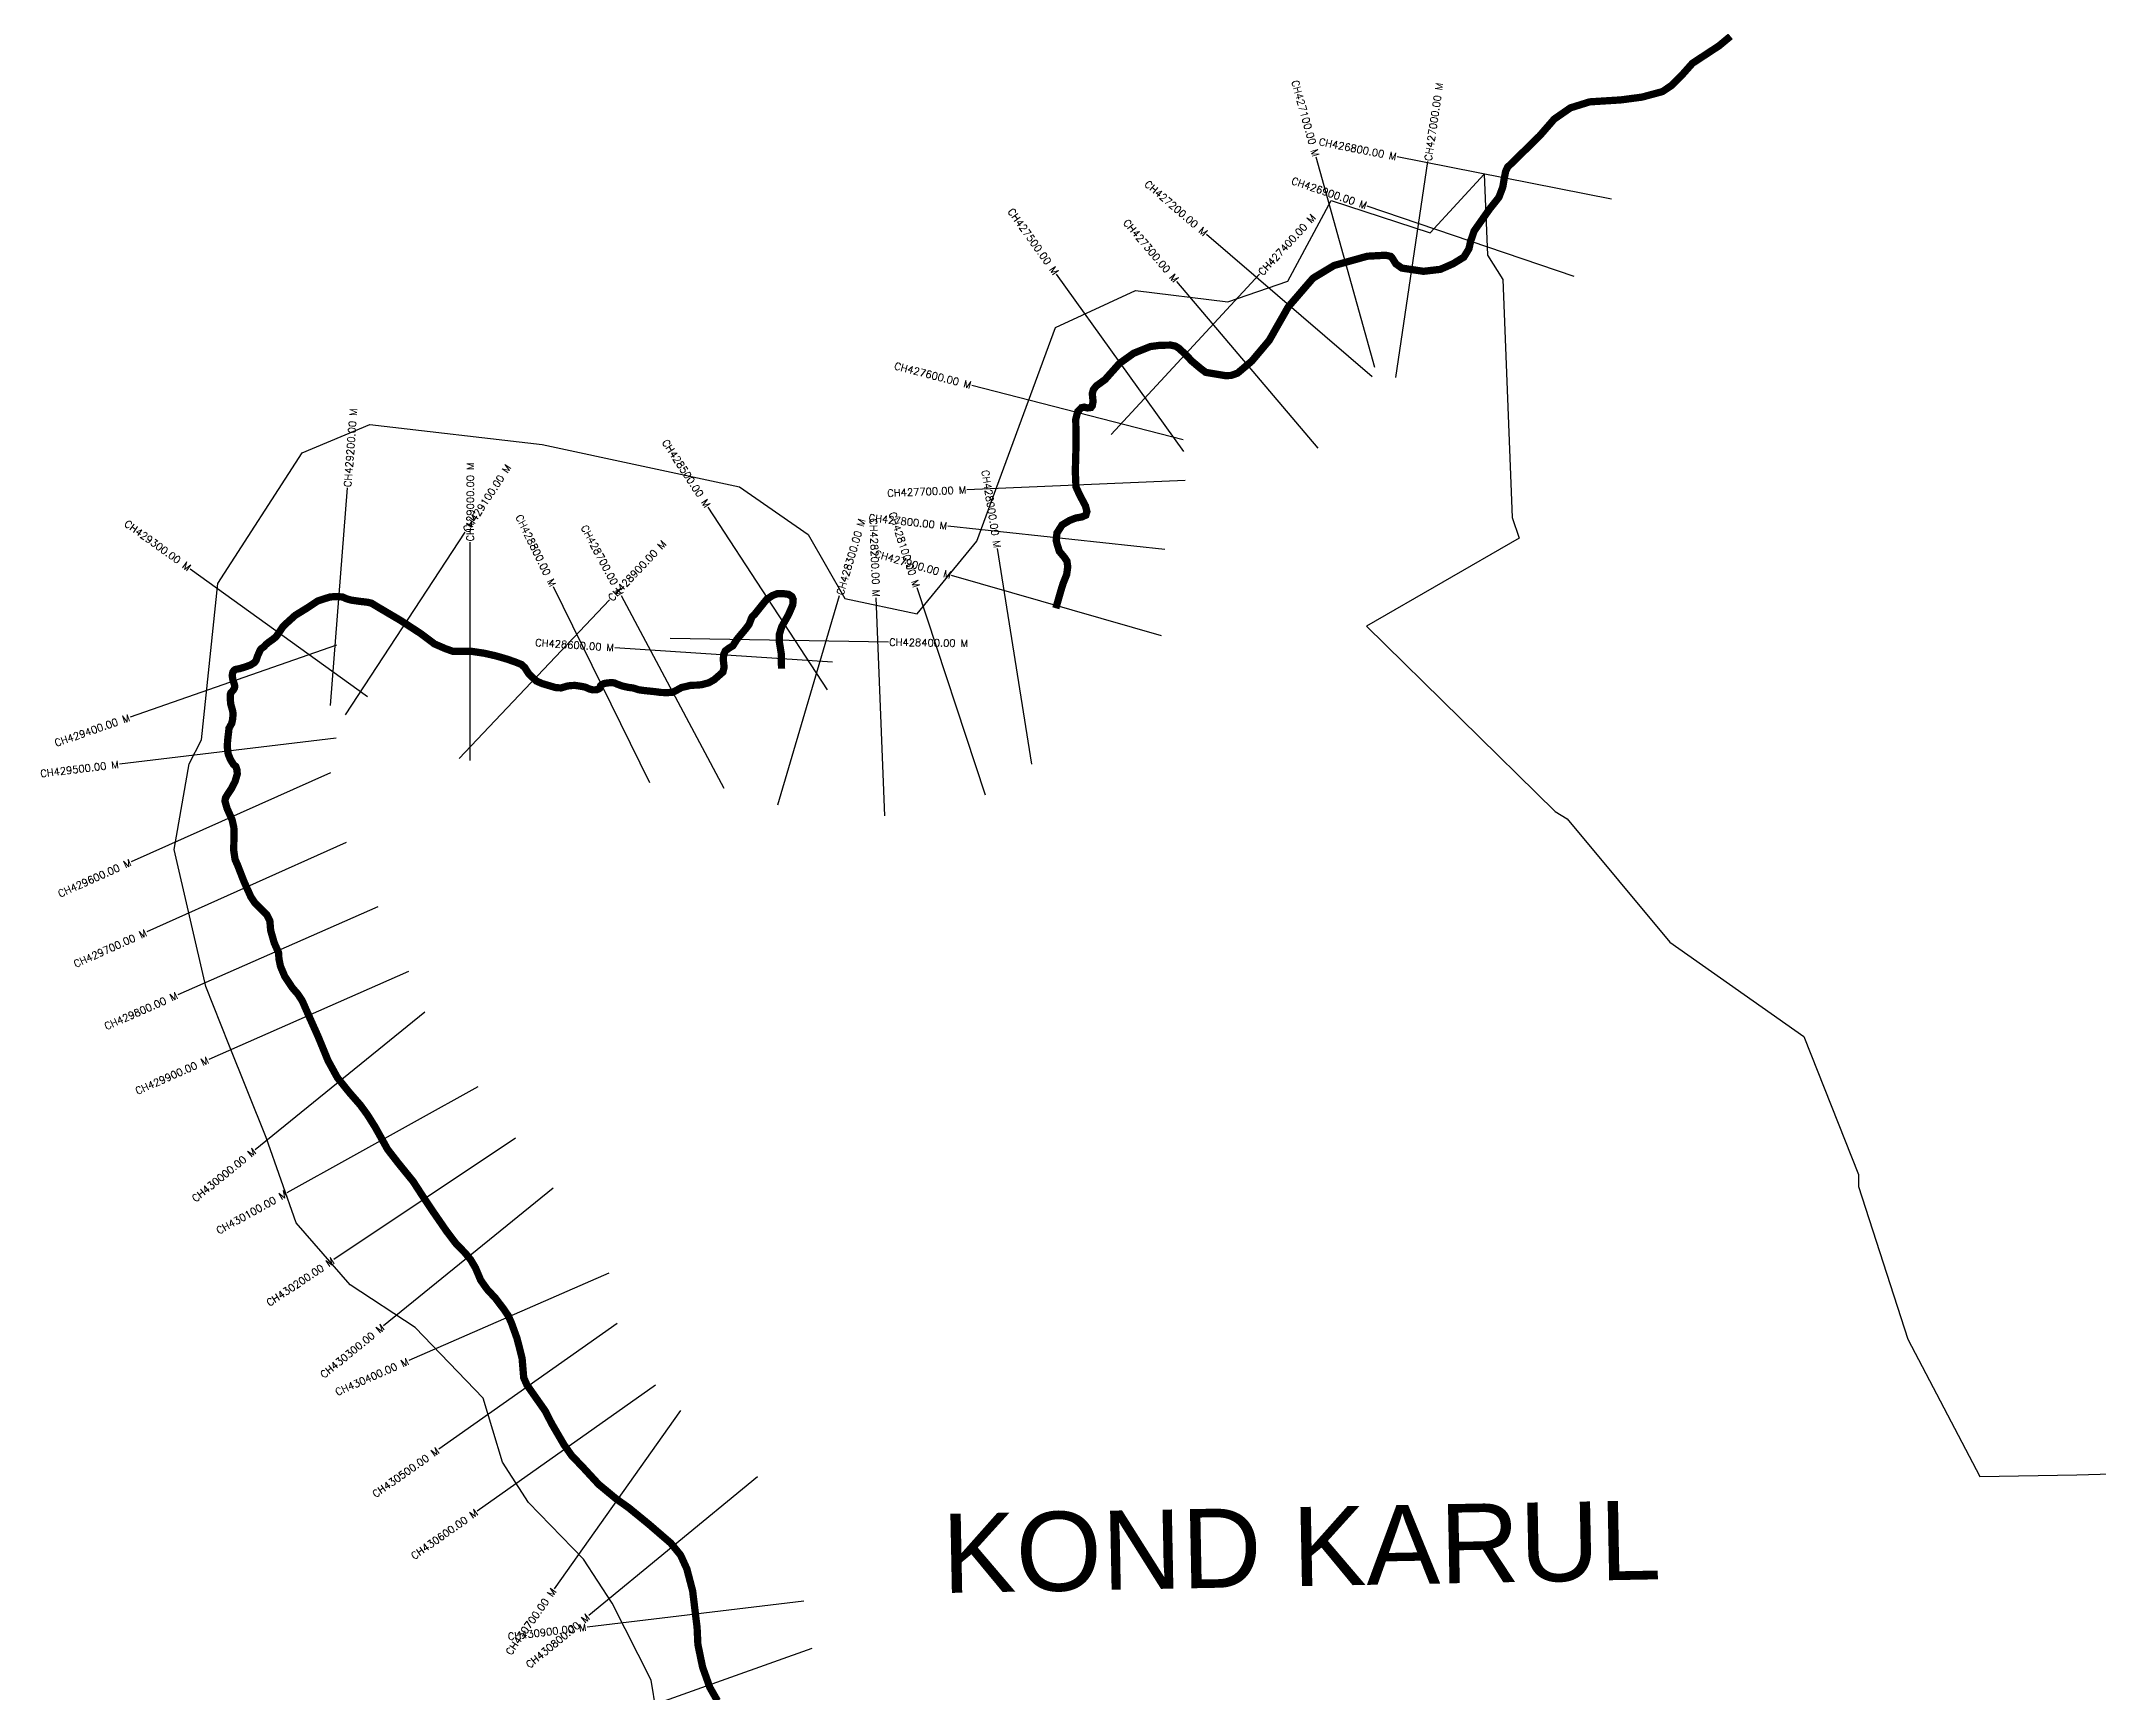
# Model space of a CAD drawing. Header units: metres. Extents: x 305136 to 309379, y 1922813 to 1928295.
# Drawn here: x 305136 to 307963, y 1924080 to 1926349 of the extents above; entities that cross this region are included whole.
import ezdxf
from ezdxf.enums import TextEntityAlignment as Align

# ---------------------------------------------------------------- set-up
doc = ezdxf.new("R2010")
doc.units = ezdxf.units.M
for name, color, linetype in [('CS', 134, 'Continuous'), ('CSMark', 6, 'Continuous'), ('UNPROTECTED', 10, 'Continuous'), ('VILLAGE NAME', 250, 'Continuous')]:
    doc.layers.add(name, color=color, linetype=linetype)
doc.styles.get("Standard").update_dxf_attribs({"font": 'simplex.shx'})

msp = doc.modelspace()

# ---------------------------------------------------------------- linework, layer by layer
at = {"color": 6, "flags": 128}
for points in [[(305494.7, 1925783.6), (305587.7, 1925822.3), (305824.4, 1925794.9), (306095.3, 1925736.6), (306189.7, 1925671.2), (306240.1, 1925583.4), (306339.6, 1925562.2), (306421.5, 1925662.2), (306529.3, 1925955.7), (306639.2, 1926006.3), (306766.2, 1925990.9), (306848.7, 1926019.3), (306908.4, 1926130.2), (307044, 1926085.8), (307118.5, 1926166.4), (307122.9, 1926054.9), (307144.2, 1926021.6), (307156.7, 1925694.7), (307166.4, 1925666.3), (306956.6, 1925545.3), (307215.7, 1925290.9), (307232.3, 1925280.6), (307373.6, 1925111.2), (307557.6, 1924981.7), (307632.8, 1924792.1), (307632.6, 1924775.3), (307700.3, 1924565.8), (307799.3, 1924376.9), (307932.6, 1924379.4), (308013.1, 1924381.5)], [(306022, 1923802.3), (305974.2, 1924097.2), (305920.4, 1924203.3), (305881, 1924263.6), (305805.5, 1924341.4), (305769.8, 1924396.9), (305743, 1924484.8), (305650, 1924581.7), (305560.4, 1924640.3), (305486.2, 1924725.7), (305445, 1924842.9), (305394, 1924970.4), (305362, 1925050.5), (305318.9, 1925238.4), (305339.2, 1925356.3), (305356.3, 1925389.2), (305378.7, 1925603.9), (305494.7, 1925783.6)]]:
    msp.add_lwpolyline(points, dxfattribs=at)
at = {"layer": 'CS'}
for p, q in [((306968.1, 1925900.6), (306887.7, 1926189.7)), ((307293.3, 1926132), (306998.9, 1926190)), ((306997.1, 1925886.8), (307041.1, 1926183.5)), ((307241.8, 1926025.8), (306957.8, 1926122.5)), ((306964.3, 1925887.7), (306737, 1926083.5)), ((306705.7, 1925785.1), (306530.9, 1926028.9)), ((306606, 1925808.7), (306809.9, 1926028.8)), ((306890.2, 1925790), (306696.2, 1926018.9)), ((306705, 1925801.3), (306414.4, 1925876)), ((305533.4, 1925436.2), (305556.7, 1925735.3)), ((306707.4, 1925745.4), (306407.7, 1925732.7)), ((306216.4, 1925457.7), (306052.4, 1925708.9)), ((306679.9, 1925650.6), (306381.6, 1925682.8)), ((305554.1, 1925423.4), (305718.3, 1925674.5)), ((305725.2, 1925360.6), (305725.5, 1925660.6)), ((306497.1, 1925355.5), (306450, 1925651.8)), ((305584.1, 1925448.3), (305340.8, 1925623.8)), ((305972, 1925330.1), (305840, 1925599.5)), ((306433.4, 1925313), (306339.3, 1925597.8)), ((306675, 1925531.8), (306386.8, 1925614.9)), ((305710.2, 1925363.7), (305916.7, 1925581.4)), ((306074.5, 1925322.3), (305933.1, 1925586.8)), ((306148, 1925299.7), (306232.8, 1925587.4)), ((306295, 1925284.6), (306283.3, 1925584.3)), ((305541.6, 1925519.1), (305258.3, 1925420.4)), ((306223.2, 1925495.9), (305923.9, 1925515.7)), ((306000, 1925528.7), (306299.9, 1925523.6)), ((305541.3, 1925391.6), (305243.5, 1925355.7)), ((305533.7, 1925344), (305259.8, 1925221.6)), ((305554.9, 1925248.1), (305281.2, 1925125.3)), ((305598.3, 1925159.6), (305323.7, 1925038.9)), ((305640.8, 1925070.9), (305366.2, 1924950.1)), ((305663.1, 1925015), (305430, 1924826.1)), ((305735.8, 1924912.3), (305473.4, 1924766.8)), ((305787.5, 1924841.7), (305537.9, 1924675.2)), ((305839.3, 1924773.3), (305606.4, 1924584.3)), ((305915.8, 1924656.6), (305641, 1924536.3)), ((305927.4, 1924587.2), (305682.1, 1924414.6)), ((305980.1, 1924502.6), (305735, 1924329.6)), ((306014.3, 1924467.6), (305840.8, 1924222.8)), ((306120.3, 1924376.6), (305888.4, 1924186.3)), ((306183.7, 1924206), (305885.9, 1924170.2)), ((306194.7, 1924140.9), (305912.2, 1924040.1))]:
    msp.add_line(p, q, dxfattribs=at)
at = {"layer": 'UNPROTECTED', "const_width": 10, "flags": 128}
for points in [[(307456.8, 1926355.7), (307441.2, 1926342.7), (307404.5, 1926318.6), (307389.3, 1926301.5), (307375.7, 1926288), (307363.3, 1926279.7), (307335.2, 1926272.1), (307306.4, 1926268.3), (307263.3, 1926265.6), (307236.8, 1926257.3), (307214.6, 1926241.9), (307194.5, 1926218.8), (307161.3, 1926186.3), (307150.5, 1926175.8), (307147.8, 1926169.8), (307145.5, 1926157.9), (307143.9, 1926148.3), (307138.6, 1926134.4), (307126.3, 1926119), (307104.6, 1926088.2), (307099.7, 1926073.9), (307097.5, 1926063.8), (307090.5, 1926052.3), (307075.9, 1926043.3), (307058.2, 1926035.5), (307035, 1926032.8), (307005.3, 1926037.2), (306997, 1926043.1), (306992.1, 1926051), (306990, 1926053.3), (306983, 1926054.9), (306957.8, 1926053.5), (306912.2, 1926040.8), (306883.3, 1926023.4), (306873.6, 1926012.2), (306849.3, 1925984), (306823, 1925937.8), (306799.1, 1925909.4), (306779.6, 1925892.9), (306770.7, 1925889.7), (306762.5, 1925889.5), (306735.8, 1925894), (306729.3, 1925898.9), (306716.3, 1925909.8), (306709.1, 1925917.7), (306698.9, 1925927.1), (306694.3, 1925930), (306687.8, 1925931.4), (306673.3, 1925931.2), (306659.7, 1925929.4), (306636.8, 1925920.2), (306617.4, 1925906.3), (306597.5, 1925884), (306585.6, 1925875.4), (306581.5, 1925870.2), (306580, 1925864.7), (306581.1, 1925854), (306580, 1925848.1), (306578.2, 1925845.7), (306573.3, 1925845.1), (306568.8, 1925846.2), (306565.1, 1925845.4), (306560.1, 1925840.3), (306557.3, 1925829.6), (306557.8, 1925798.4), (306556.7, 1925757.6), (306557.6, 1925736.7), (306562.5, 1925725.9), (306570.7, 1925710.4), (306572.6, 1925702.6), (306571.1, 1925697.8), (306566, 1925695.4), (306557.1, 1925693.8), (306548.6, 1925690.4), (306538.5, 1925684.3), (306531.5, 1925673.3), (306530.4, 1925663.3), (306532, 1925656.9), (306534.7, 1925648.2), (306541.9, 1925639.6), (306545.2, 1925634.6), (306546.3, 1925627), (306544.8, 1925616.1), (306539.8, 1925603.6), (306537.4, 1925595.8), (306531.1, 1925574), (306529.9, 1925569.9)], [(306153.1, 1925486.9), (306152.7, 1925507.8), (306149.9, 1925524.8), (306150.1, 1925534.1), (306153.4, 1925544.6), (306162.6, 1925560.9), (306168.5, 1925574.5), (306169.1, 1925582.1), (306167.2, 1925586.1), (306162.8, 1925589), (306155.4, 1925590), (306147.3, 1925589.9), (306140.7, 1925587.4), (306133, 1925582.4), (306127.5, 1925575.7), (306116.7, 1925562.2), (306112.9, 1925558.5), (306111.2, 1925554.8), (306108.6, 1925547.9), (306104.5, 1925542.3), (306091.8, 1925527.1), (306086.2, 1925518.3), (306080.5, 1925514.8), (306075.9, 1925511.3), (306073.6, 1925506.2), (306073.1, 1925499.2), (306074.2, 1925488.9), (306072.5, 1925482.2), (306060.8, 1925471.9), (306053.1, 1925467.5), (306043.3, 1925464.9), (306037.5, 1925464.3), (306028.5, 1925464.1), (306020.9, 1925462.2), (306015.7, 1925461), (306008.3, 1925456.9), (306003.6, 1925454.5), (305996.3, 1925454), (305987.7, 1925454.2), (305979.5, 1925455.3), (305966, 1925456.7), (305957.4, 1925457.8), (305949.1, 1925460.4), (305942, 1925461.3), (305934, 1925463.2), (305928.2, 1925465.3), (305923.4, 1925467.3), (305919.6, 1925467.8), (305913.3, 1925467.2), (305909.5, 1925466.5), (305905.9, 1925464.7), (305904.4, 1925463.4), (305903.8, 1925461.8), (305903.4, 1925460.1), (305901.9, 1925459), (305898.9, 1925457.9), (305893.5, 1925457.8), (305889.2, 1925459), (305884.3, 1925461.2), (305881.9, 1925461.9), (305875.8, 1925463), (305869.5, 1925463.9), (305863.7, 1925463.7), (305858.8, 1925463), (305853.9, 1925461.5), (305850.2, 1925460.5), (305844.1, 1925460.7), (305842.2, 1925461.1), (305824.6, 1925466.3), (305816.3, 1925469.9), (305806, 1925479.6), (305800.3, 1925488.5), (305795.9, 1925492.6), (305787, 1925496.2), (305775.4, 1925500.2), (305761, 1925504.4), (305744.8, 1925508.1), (305728, 1925510.6), (305702.2, 1925510.6), (305692, 1925514.1), (305676.3, 1925520.9), (305657.3, 1925535.2), (305630.3, 1925552.8), (305598.8, 1925571.4), (305589.9, 1925576.8), (305584.7, 1925578.1), (305573.6, 1925579.4), (305561.8, 1925581.1), (305555, 1925583.1), (305550, 1925585.4), (305542, 1925586), (305532.8, 1925585.4), (305522.9, 1925582.2), (305515.9, 1925579.9), (305502.1, 1925570.7), (305484.9, 1925560.1), (305474, 1925550.2), (305468, 1925544.4), (305463.1, 1925537), (305458.4, 1925530.5), (305454.4, 1925527.3), (305448.6, 1925523.2), (305444.7, 1925520), (305441.5, 1925516.6), (305439.3, 1925515.1), (305437.8, 1925513.7), (305436.7, 1925512.2), (305435.3, 1925508.8), (305433.1, 1925504), (305431.3, 1925498.5), (305429.1, 1925495.4), (305423.4, 1925491.8), (305416, 1925489.2), (305408.9, 1925487), (305402.7, 1925485.8), (305400.7, 1925484.3), (305399.3, 1925482.1), (305398.4, 1925477.6), (305399.5, 1925470.9), (305401.6, 1925464.8), (305402, 1925462.3), (305401.4, 1925460), (305399.5, 1925456.9), (305396.7, 1925454), (305395.7, 1925451.1), (305395.8, 1925444.7), (305396.5, 1925437.8), (305398.8, 1925430), (305399.7, 1925424.9), (305399, 1925417.3), (305397.8, 1925411.8), (305394.1, 1925405.2), (305393.5, 1925399.7), (305392.1, 1925388.1), (305391.7, 1925379.1), (305392.9, 1925369.7), (305396, 1925362.1), (305400, 1925355.6), (305403.4, 1925352.4), (305405, 1925347.9), (305405.4, 1925342.2), (305402.3, 1925331.7), (305397.3, 1925322), (305391.8, 1925313.8), (305389.2, 1925309.3), (305388.5, 1925304.9), (305391.3, 1925295.1), (305398.4, 1925279), (305400.7, 1925268.6), (305400.9, 1925259.2), (305400.5, 1925237.3), (305402.4, 1925224.7), (305406, 1925216.6), (305414.4, 1925195), (305424.1, 1925173.3), (305429.9, 1925164.7), (305446.1, 1925148.8), (305450.2, 1925140.2), (305451.3, 1925127.2), (305456.2, 1925110.1), (305462.1, 1925096.8), (305462.7, 1925087.9), (305464.8, 1925077.9), (305470.6, 1925064.3), (305480.8, 1925048.8), (305488.7, 1925039.7), (305494.6, 1925030.7), (305505.1, 1925006.9), (305516.7, 1924981), (305530.1, 1924948.4), (305542.9, 1924925.1), (305559.7, 1924904.3), (305574.3, 1924887.6), (305583.9, 1924874.5), (305594.8, 1924857.2), (305611.8, 1924826.7), (305626.2, 1924808.1), (305646.9, 1924782.6), (305660.8, 1924761.2), (305675.1, 1924739.9), (305692.7, 1924714.4), (305706.2, 1924696.6), (305718.6, 1924684), (305726, 1924674.9), (305732.6, 1924663.8), (305739.8, 1924646.8), (305748.5, 1924634.5), (305760.1, 1924622), (305771.7, 1924606.7), (305777.9, 1924597.5), (305782.2, 1924587.7), (305789.8, 1924566.6), (305794.7, 1924547.3), (305796.7, 1924539.3), (305798.9, 1924512.9), (305803.3, 1924502.9), (305828.6, 1924466.9), (305837.3, 1924449.8), (305854.4, 1924420.5), (305865, 1924405.6), (305879.1, 1924391), (305901.9, 1924366.3), (305926.2, 1924346.2), (305943.1, 1924334.2), (305970.4, 1924311.9), (306001, 1924285.5), (306014.4, 1924269.1), (306023, 1924250.3), (306031, 1924219.9), (306037.1, 1924169.5), (306038.2, 1924146.3), (306044.6, 1924115.3), (306054.6, 1924087.3), (306065.1, 1924068.9)]]:
    msp.add_lwpolyline(points, dxfattribs=at)

# ---------------------------------------------------------------- texts
at = {"layer": 'CSMark'}
for s, rotation, p in [('CH427100.00 M', 285.5412, (306887.4, 1926190.6)), ('CH426800.00 M', 348.8647, (306997.9, 1926190.2)), ('CH426900.00 M', 341.2035, (306956.9, 1926122.8)), ('CH427200.00 M', 319.2578, (306736.2, 1926084.1)), ('CH427500.00 M', 305.6304, (306530.4, 1926029.7)), ('CH427300.00 M', 310.2806, (306695.6, 1926019.7)), ('CH427600.00 M', 345.5839, (306413.4, 1925876.3)), ('CH428500.00 M', 303.1371, (306051.8, 1925709.7)), ('CH427700.00 M', 2.4228, (306406.7, 1925732.6)), ('CH428000.00 M', 279.0333, (306449.8, 1925652.8)), ('CH429300.00 M', 324.187, (305340, 1925624.4)), ('CH428800.00 M', 296.1171, (305839.5, 1925600.4)), ('CH428700.00 M', 298.1274, (305932.6, 1925587.7)), ('CH427800.00 M', 353.842, (306380.6, 1925682.9)), ('CH428200.00 M', 272.2282, (306283.3, 1925585.3)), ('CH428100.00 M', 288.2825, (306338.9, 1925598.8)), ('CH427900.00 M', 343.922, (306385.8, 1925615.2)), ('CH428600.00 M', 356.224, (305922.9, 1925515.7)), ('CH429400.00 M', 19.2189, (305257.3, 1925420)), ('CH429500.00 M', 6.8712, (305242.5, 1925355.6)), ('CH429600.00 M', 24.077, (305258.9, 1925221.2)), ('CH429700.00 M', 24.1729, (305280.3, 1925124.9)), ('CH429800.00 M', 23.7324, (305322.8, 1925038.5)), ('CH429900.00 M', 23.7519, (305365.3, 1924949.7)), ('CH430000.00 M', 39.0156, (305429.2, 1924825.5)), ('CH430100.00 M', 29.0077, (305472.6, 1924766.3)), ('CH430200.00 M', 33.7062, (305537.1, 1924674.6)), ('CH430300.00 M', 39.0645, (305605.6, 1924583.6)), ('CH430400.00 M', 23.6412, (305640.1, 1924535.9)), ('CH430500.00 M', 35.1197, (305681.2, 1924414)), ('CH430600.00 M', 35.2183, (305734.2, 1924329)), ('CH430700.00 M', 54.6767, (305840.2, 1924222)), ('CH430800.00 M', 39.3708, (305887.6, 1924185.6)), ('CH430900.00 M', 6.8544, (305884.9, 1924170.1))]:
    msp.add_text(s, height=10, rotation=rotation, dxfattribs=at).set_placement(p, align=Align.MIDDLE_RIGHT)
for s, rotation, p in [('CH427000.00 M', 81.5706, (307041.2, 1926184.5)), ('CH427400.00 M', 47.1769, (306810.6, 1926029.5)), ('CH429200.00 M', 85.5511, (305556.8, 1925736.3)), ('CH429100.00 M', 56.8182, (305718.8, 1925675.3)), ('CH429000.00 M', 89.9399, (305725.5, 1925661.6)), ('CH428300.00 M', 73.5694, (306233.1, 1925588.4)), ('CH428900.00 M', 46.5186, (305917.4, 1925582.1)), ('CH428400.00 M', 359.0271, (306300.9, 1925523.5))]:
    msp.add_text(s, height=10, rotation=rotation, dxfattribs=at).set_placement(p, align=Align.MIDDLE_LEFT)
at = {"layer": 'VILLAGE NAME', "insert": (306372.6, 1924325.7), "char_height": 108.748, "attachment_point": 1, "rotation": 1.1028}
msp.add_mtext_dynamic_manual_height_columns('{\\fArial|b0|i0|c0|p34;KOND KARUL}', width=1571.314, gutter_width=543.7, heights=[0], dxfattribs=at)

doc.saveas('drawing.dxf')
